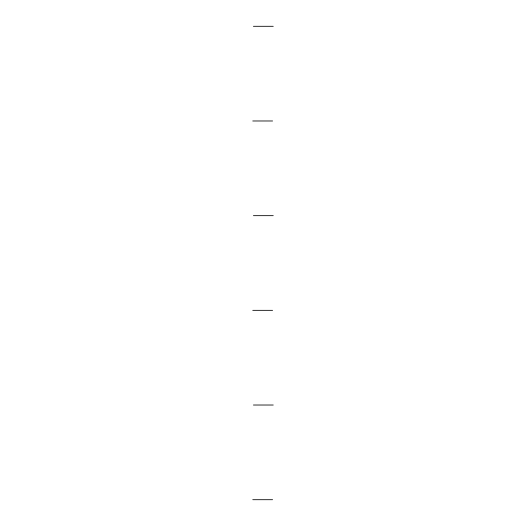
<?xml version="1.0" encoding="UTF-8"?>
<svg xmlns="http://www.w3.org/2000/svg" width="526" height="526" viewBox="0 0 526 526"><rect width="100%" height="100%" fill="white"/><g stroke="black" fill="none" stroke-linecap="round" stroke-linejoin="round"><path stroke-width="0.79" d="M253.414 26.3L273.244 26.3M252.756 120.98L272.586 120.98M253.414 215.66L273.244 215.66M252.756 310.34L272.586 310.34M253.414 405.02L273.244 405.02M252.756 499.7L272.586 499.7"/></g></svg>
